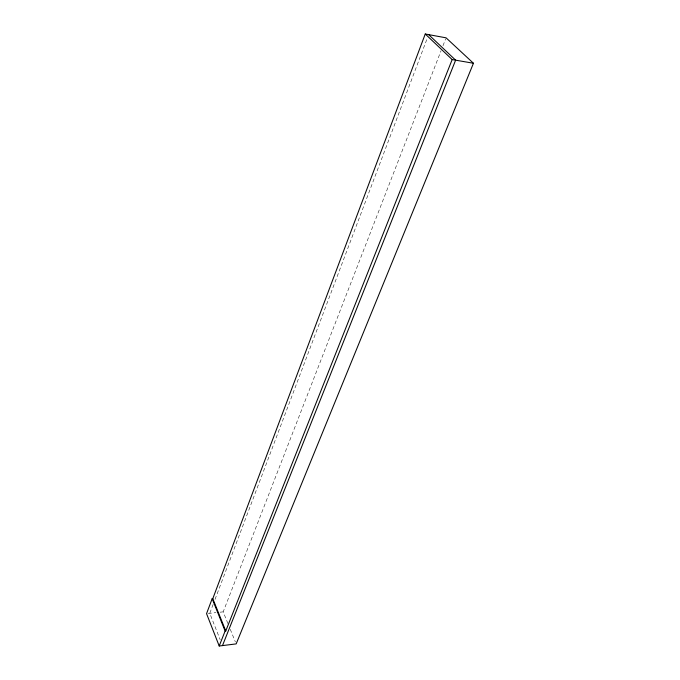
<?xml version="1.0" encoding="UTF-8"?>
<svg xmlns="http://www.w3.org/2000/svg" width="680" height="680" viewBox="0 0 680 680"><rect width="100%" height="100%" fill="white"/><g stroke="black" fill="none" stroke-linecap="round" stroke-linejoin="round"><path stroke-width="0.51" stroke-dasharray="3.4 2.55" d="M213.155 604.367L209.771 613.3L220.175 639.718M215.033 599.403L427.142 38.59M227.902 623.509L223.184 611.856L441.073 50.694M442.994 45.747L445.68 38.819M208.165 613.471L215.959 612.629M220.09 612.187L223.184 611.856M230.265 629.332L235.374 641.962"/><path stroke-width="1.02" d="M212.797 598.638L212.168 598.706L206.55 613.649L219.206 646L236.164 643.9L473.45 63.257L446.071 37.834L425.255 34L212.797 598.638L225.76 630.981L225.114 631.057L219.206 646M225.76 630.981L452.166 59.568L425.255 34M222.487 645.592L455.625 60.172L428.647 34.62M452.166 59.568L473.45 63.257M212.168 598.706L225.114 631.057"/></g></svg>
